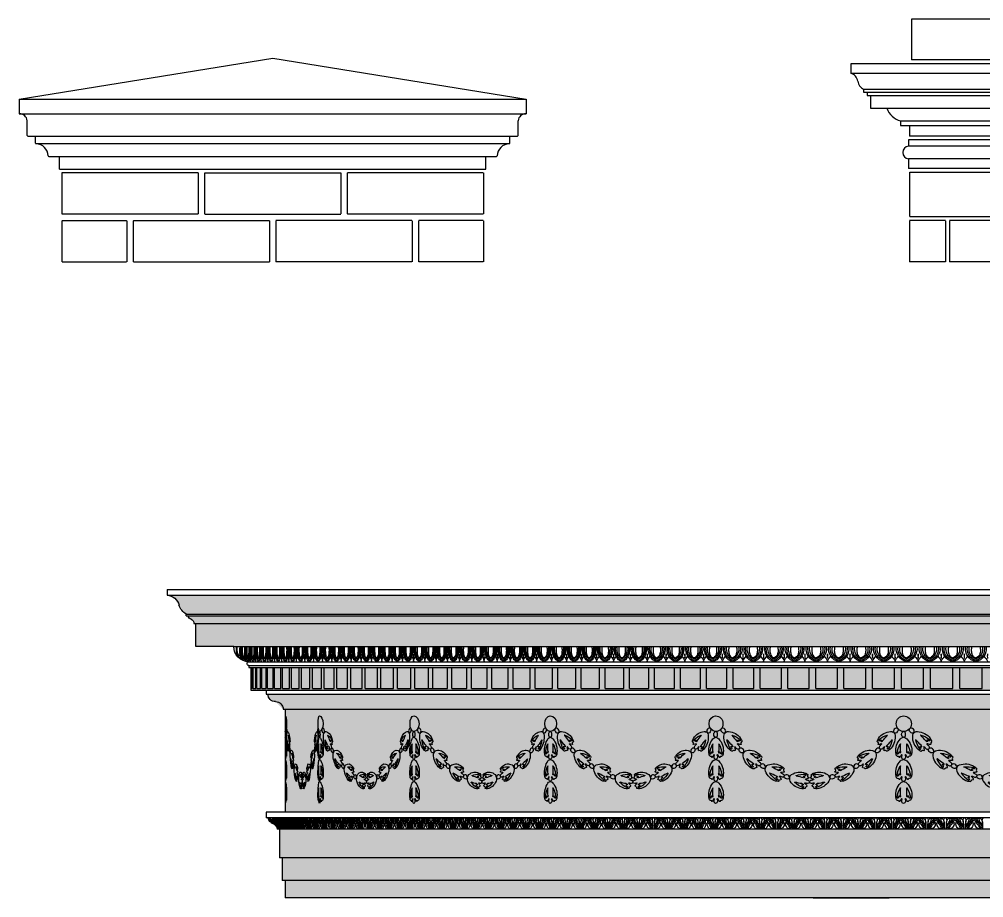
# Model space of a CAD drawing. Extents: x -9127 to 548, y 11049 to 16542.
# Drawn here: x -6962 to -5441, y 15157 to 16542 of the extents above; entities that cross this region are included whole.
import ezdxf

# ---------------------------------------------------------------- set-up
doc = ezdxf.new("R2010")
doc.units = 0
doc.header["$MEASUREMENT"] = 0
doc.linetypes.add('HIDDEN', pattern=[0.375, 0.25, -0.125])
doc.layers.get('0').update_dxf_attribs({"linetype": 'CONTINUOUS'})
for name, color, linetype in [('2', 5, 'HIDDEN'), ('detail', 7, 'CONTINUOUS'), ('hatch', 133, 'CONTINUOUS')]:
    doc.layers.add(name, color=color, linetype=linetype)

# ---------------------------------------------------------------- blocks, each defined once
blk = doc.blocks.new('9')
at = {"layer": '2'}
for p, q in [((-2387.6, 11391), (-2387.6, 11326)), ((-2172.6, 11391), (-2387.6, 11391)), ((-2172.6, 11391), (-2172.6, 11326)), ((-2162.6, 11391), (-1947.6, 11391)), ((-2162.6, 11391), (-2162.6, 11326)), ((-1947.6, 11391), (-1947.6, 11326)), ((-1937.6, 11391), (-1937.6, 11326)), ((-1722.6, 11391), (-1937.6, 11391)), ((-1722.6, 11391), (-1722.6, 11326)), ((-2172.6, 11326), (-2387.6, 11326)), ((-2387.6, 11316), (-2285.1, 11316)), ((-2387.6, 11316), (-2387.6, 11251)), ((-2285.1, 11316), (-2285.1, 11251)), ((-2275.1, 11316), (-2275.1, 11251)), ((-2275.1, 11316), (-2060.1, 11316)), ((-2162.6, 11326), (-1947.6, 11326)), ((-2060.1, 11316), (-2060.1, 11251)), ((-1835.1, 11316), (-2050.1, 11316)), ((-2050.1, 11316), (-2050.1, 11251)), ((-1722.6, 11326), (-1937.6, 11326)), ((-1835.1, 11316), (-1835.1, 11251)), ((-1722.6, 11316), (-1825.1, 11316)), ((-1825.1, 11316), (-1825.1, 11251)), ((-1722.6, 11316), (-1722.6, 11251)), ((-2387.6, 11251), (-2285.1, 11251)), ((-2275.1, 11251), (-2060.1, 11251)), ((-1835.1, 11251), (-2050.1, 11251)), ((-1722.6, 11251), (-1825.1, 11251))]:
    blk.add_line(p, q, dxfattribs=at)
at = {"layer": 'detail'}
for p, q in [((-2454.6, 11507), (-2055.1, 11572)), ((-2055.1, 11572), (-1655.6, 11507)), ((-2454.6, 11507), (-2454.6, 11484)), ((-2454.6, 11507), (-1655.6, 11507)), ((-1655.6, 11507), (-1655.6, 11484)), ((-2454.6, 11484), (-1655.6, 11484)), ((-2442.1, 11450), (-2442.1, 11473)), ((-1668.1, 11450), (-1668.1, 11473)), ((-2441.1, 11449), (-1669.1, 11449)), ((-2429.1, 11438), (-2429.1, 11449)), ((-2428.2, 11437), (-1682.1, 11437)), ((-1681.1, 11438), (-1681.1, 11449)), ((-2408.2, 11417), (-1702.1, 11417)), ((-2391.1, 11397), (-2391.1, 11417)), ((-1719.1, 11397), (-1719.1, 11417)), ((-2391.1, 11397), (-1719.1, 11397))]:
    blk.add_line(p, q, dxfattribs=at)
for centre, radius, start, end in [((-2453.9, 11472.2), 11.8, 3.9619, 93.3425), ((-1656.3, 11472.2), 11.8, 86.6575, 176.0381), ((-2441.1, 11450), 1, 180, 270), ((-2428.1, 11438), 1, 180, 267.2706), ((-2429.1, 11417), 20, 2.7294, 87.2706), ((-1681.1, 11417), 20, 92.7294, 177.2706), ((-1682.1, 11438), 1, 272.7294, 0), ((-1669.1, 11450), 1, 270, 0), ((-2408.2, 11418), 1, 182.7294, 270), ((-1702.1, 11418), 1, 270, 357.2706)]:
    blk.add_arc(centre, radius, start, end, dxfattribs=at)
blk = doc.blocks.new('10')
at = {"layer": '2'}
for p, q in [((-1306.1, 11392), (-1306.1, 11322)), ((-1306.1, 11392), (-1141.1, 11392)), ((-1141.1, 11392), (-1141.1, 11322)), ((-1135.1, 11392), (-925.1, 11392)), ((-1135.1, 11392), (-1135.1, 11322)), ((-925.1, 11392), (-925.1, 11322)), ((-919.1, 11392), (-919.1, 11322)), ((-919.1, 11392), (-752.6, 11392)), ((-752.6, 11392), (-752.6, 11322)), ((-1306.1, 11322), (-1141.1, 11322)), ((-1306.1, 11316), (-1306.1, 11251)), ((-1249.1, 11316), (-1306.1, 11316)), ((-1249.1, 11316), (-1249.1, 11251)), ((-1243.1, 11316), (-1243.1, 11251)), ((-1033.1, 11316), (-1243.1, 11316)), ((-1135.1, 11322), (-925.1, 11322)), ((-1033.1, 11316), (-1033.1, 11251)), ((-1027.1, 11316), (-1027.1, 11251)), ((-919.1, 11316), (-1027.1, 11316)), ((-919.1, 11322), (-752.6, 11322)), ((-919.1, 11316), (-817.1, 11316)), ((-817.1, 11316), (-817.1, 11251)), ((-811.1, 11316), (-811.1, 11251)), ((-811.1, 11316), (-752.6, 11316)), ((-752.6, 11316), (-752.6, 11251)), ((-1249.1, 11251), (-1306.1, 11251)), ((-1033.1, 11251), (-1243.1, 11251)), ((-919.1, 11251), (-1027.1, 11251)), ((-919.1, 11251), (-817.1, 11251)), ((-811.1, 11251), (-752.6, 11251))]:
    blk.add_line(p, q, dxfattribs=at)
at = {"layer": 'detail'}
for p, q in [((-1303.1, 11633), (-1303.1, 11569)), ((-1030.1, 11633), (-1303.1, 11633)), ((-1030.1, 11633), (-757.1, 11633)), ((-757.1, 11633), (-757.1, 11569)), ((-1398.6, 11563), (-1398.6, 11548)), ((-1030.1, 11563), (-1398.6, 11563)), ((-1030.1, 11569), (-1303.1, 11569)), ((-1030.1, 11569), (-757.1, 11569)), ((-1030.1, 11563), (-661.6, 11563)), ((-661.6, 11563), (-661.6, 11548)), ((-1398.6, 11548), (-1030.1, 11548)), ((-661.6, 11548), (-1030.1, 11548)), ((-1378.4, 11523), (-1378.4, 11518)), ((-1378.4, 11523), (-1030.1, 11523)), ((-1378.4, 11518), (-1030.1, 11518)), ((-1373, 11518), (-1373, 11513)), ((-1373, 11513), (-1030.1, 11513)), ((-1367.6, 11513), (-1367.6, 11493)), ((-681.8, 11523), (-1030.1, 11523)), ((-681.8, 11518), (-1030.1, 11518)), ((-687.1, 11513), (-1030.1, 11513)), ((-692.6, 11513), (-692.6, 11493)), ((-687.1, 11518), (-687.1, 11513)), ((-681.8, 11523), (-681.8, 11518)), ((-1367.6, 11493), (-1030.1, 11493)), ((-692.6, 11493), (-1030.1, 11493)), ((-1320.1, 11473), (-1320.1, 11465.5)), ((-1320.1, 11473), (-1030.1, 11473)), ((-740.1, 11473), (-1030.1, 11473)), ((-740.1, 11473), (-740.1, 11465.5)), ((-1320.1, 11465.5), (-1030.1, 11465.5)), ((-1306.1, 11465.5), (-1306.1, 11449)), ((-740.1, 11465.5), (-1030.1, 11465.5)), ((-754.1, 11465.5), (-754.1, 11449)), ((-1307.6, 11443), (-1307.6, 11433)), ((-1030.1, 11443), (-1307.6, 11443)), ((-1030.1, 11449), (-1306.1, 11449)), ((-1030.1, 11449), (-754.1, 11449)), ((-1030.1, 11443), (-752.6, 11443)), ((-752.6, 11443), (-752.6, 11433)), ((-1030.1, 11433), (-1307.6, 11433)), ((-1030.1, 11433), (-752.6, 11433)), ((-1307.6, 11413), (-1307.6, 11398)), ((-1030.1, 11413), (-1307.6, 11413)), ((-1030.1, 11413), (-752.6, 11413)), ((-752.6, 11413), (-752.6, 11398)), ((-1030.1, 11398), (-1307.6, 11398)), ((-1030.1, 11398), (-752.6, 11398))]:
    blk.add_line(p, q, dxfattribs=at)
for centre, radius, start, end in [((-1403.5, 11532.6), 16.2, 9.9752, 72.4013), ((-656.7, 11532.6), 16.2, 107.5987, 170.0248), ((-1373.3, 11536.4), 14.3, 183.8578, 249.0051), ((-686.9, 11536.4), 14.3, 290.9949, 356.1422), ((-1311.8, 11504.2), 32.3, 200.5378, 255.061), ((-748.4, 11504.2), 32.3, 284.939, 339.4622), ((-1306.5, 11423), 10.1, 96.0925, 263.9075), ((-753.6, 11423), 10.1, 276.0925, 83.9075)]:
    blk.add_arc(centre, radius, start, end, dxfattribs=at)
blk = doc.blocks.new('gren')
at = {"color": 0}
for points in [[(0, 6.6, -0.053063), (0.5, 12.7, -0.048301), (0, 18.5, -0.34482)], [(59.2, 6.6, 0.053063), (58.6, 12.7, 0.048301), (59.2, 18.5, 0.34482)]]:
    blk.add_lwpolyline(points, format="xyb", dxfattribs=at)
for centre, radius, start, end in [((36.3, 31.8), 33.5, 172.0979, 258.3608), ((37.8, 31.1), 30.5, 170.1016, 254.2834), ((38.8, 30.6), 26.7, 167.5641, 249.766), ((21.3, 31.1), 30.5, 285.7166, 9.8984), ((20.3, 30.6), 26.7, 290.234, 12.4359), ((22.8, 31.8), 33.5, 281.6392, 7.9021), ((37.1, -17.3), 41, 133.3659, 154.9901), ((22, -17.3), 41, 25.0099, 46.6341)]:
    blk.add_arc(centre, radius, start, end, dxfattribs=at)
for points in [[(18.7, 37.1), (17.9, 26.6), (20.3, 15.7), (24.5, 10.7), (29.6, 8.5)], [(40.5, 37.1), (41.2, 26.6), (38.9, 15.7), (34.7, 10.7), (29.6, 8.5)]]:
    blk.add_spline(points, degree=3, dxfattribs=at)
blk = doc.blocks.new('decor1')
at = {"color": 0}
for points in [[(4.6, -47.4), (4.7, -31.8, -0.034677), (6.2, -13.5, 0.226548), (3.3, -2, 0.110822), (0, 0, 1.23565)], [(25.6, -1.5, 0.099028), (14.7, -3.2, 0.106456), (11.3, -5.3, 0.1731), (7, -14, 0.021552), (4.6, -47.4, -0.656139)], [(7.2, -47.4, -0.16061), (13.2, -20.6, 0.005133), (19.8, -12.6, -0.264664), (25.6, -1.5, 0.739067)], [(7.2, -47.4, -0.234232), (19.9, -20.6, 0.12011), (26.6, -12.6, -0.356485), (42.6, -0.3, 0.739067)], [(13.8, -47.6, -0.245305), (25.2, -23, 0.179896), (32.4, -12.7, -0.341803), (42.6, -3.2, 0.739067)], [(20.2, -47.1, -0.237811), (27.1, -28.3, 0.185037), (35.9, -15.4, -0.334914), (42.6, -8.6, 0.739067)], [(20.2, -47.1, 0.199524), (29.2, -43.6, 0.047563), (35, -37.2, 0.146736), (38.9, -27.3, -0.153275), (42.6, -19.5, -0.673072)], [(78.1, -47.4, 0.234232), (65.3, -20.6, -0.12011), (58.7, -12.6, 0.356485), (42.6, -0.3, -0.739067)], [(71.4, -47.6, 0.245305), (60, -23, -0.179896), (52.9, -12.7, 0.341803), (42.6, -3.2, -0.739067)], [(65.1, -47.1, 0.237811), (58.2, -28.3, -0.185037), (49.4, -15.4, 0.334914), (42.6, -8.6, -0.739067)], [(65.1, -47.1, -0.199524), (56, -43.6, -0.047563), (50.2, -37.2, -0.146736), (46.4, -27.3, 0.153275), (42.6, -19.5, 0.673072)], [(78.1, -47.4, 0.16061), (72.1, -20.6, -0.005133), (65.5, -12.6, 0.264664), (59.7, -1.5, -0.739067)], [(59.7, -1.5, -0.099028), (70.6, -3.2, -0.106456), (74, -5.3, -0.1731), (78.3, -14, -0.021552), (80.7, -47.4, 0.656139)], [(80.7, -47.4), (80.5, -31.8, 0.034677), (79, -13.5, -0.226548), (81.9, -2, -0.110822), (85.3, 0, -1.23565)]]:
    blk.add_lwpolyline(points, format="xyb", dxfattribs=at)
blk = doc.blocks.new('decor3')
at = {"color": 0}
for points in [[(64.6, 446.7), (60.7, 440.5, 0.131652), (55.8, 424.8, 0.230639), (93.1, 340.2, 0.070365), (109.2, 330.1, 0.334111), (113.9, 331.2, -0.334111), (128.2, 334.4, 0.661259), (131.9, 337.8, 0.028678), (128.1, 358.4, -0.299442), (133.6, 355.7, 0.047568), (136.2, 351.6, 0.0135), (142.6, 345.5, 0.390478), (159.1, 344.7, 2.364346)], [(64.6, 446.7), (71.2, 450.2, -0.131652), (87.2, 453.8, -0.230639), (168.7, 410.2, -0.070365), (177.5, 393.4, -0.334111), (176.1, 388.7, 0.334111), (171.7, 374.7, -0.661259), (168, 371.3, -0.028678), (147.8, 376.7, 0.299442), (150.1, 370.9, -0.047568), (154, 368.1, -0.0135), (159.6, 361.2, -0.390478), (159.1, 344.7, -2.364346)], [(108.9, 429.8, -1.063726), (109.3, 431.6, -0.094066), (164.8, 403.2, -0.357627), (166.2, 397.4, -0.473159), (159.7, 395.9, 0.18212), (148, 399.5, 0.691876), (147.3, 397.2, -0.215814), (150.5, 391.2, -0.473159), (148.5, 389.4, -0.215814), (140.8, 394.2, 0.023076), (108.9, 429.8, -60.657064)], [(1201.5, 446.7), (1194.9, 450.2, 0.131652), (1178.9, 453.8, 0.230639), (1097.5, 410.2, 0.070365), (1088.6, 393.4, 0.334111), (1090, 388.7, -0.334111), (1094.4, 374.7, 0.661259), (1098.1, 371.3, 0.028678), (1118.3, 376.7, -0.299442), (1116, 370.9, 0.047568), (1112.1, 368.1, 0.0135), (1106.5, 361.2, 0.390478), (1107, 344.7, 2.364346)], [(1157.2, 429.8, 1.063726), (1156.8, 431.6, 0.094066), (1101.3, 403.2, 0.357627), (1100, 397.4, 0.473159), (1106.4, 395.9, -0.18212), (1118.1, 399.5, -0.691876), (1118.8, 397.2, 0.215814), (1115.7, 391.2, 0.473159), (1117.6, 389.4, 0.215814), (1125.3, 394.2, -0.023076), (1157.2, 429.8, 60.657064)], [(1201.5, 446.7), (1205.4, 440.5, -0.131652), (1210.3, 424.8, -0.230639), (1173, 340.2, -0.070365), (1156.9, 330.1, -0.334111), (1152.2, 331.2, 0.334111), (1137.9, 334.4, -0.661259), (1134.2, 337.8, -0.028678), (1138, 358.4, 0.299442), (1132.5, 355.7, -0.047568), (1129.9, 351.6, -0.0135), (1123.6, 345.5, -0.390478), (1107, 344.7, -2.364346)], [(0, 417.2), (7.2, 415.3, -0.131652), (21.4, 407.1, -0.230639), (51.5, 319.7, -0.070365), (46.6, 301.4, -0.334111), (42.3, 298.9, 0.334111), (29.7, 291.6, -0.661259), (24.6, 291.6, -0.028678), (13.4, 309.3, 0.299442), (11.3, 303.5, -0.047568), (12.1, 298.8, -0.0135), (11.6, 290, -0.390478), (0, 278.1, -2.364346)], [(21, 374.7, -1.063726), (22.5, 375.7, -0.094066), (43.9, 317.2, -0.357627), (41, 312, -0.473159), (35.3, 315.3, 0.18212), (29.1, 326, 0.691876), (27, 324.8, -0.215814), (25.2, 318.2, -0.473159), (22.6, 318.2, -0.215814), (20.3, 326.9, 0.023076), (21, 374.7, -60.657064)], [(78.1, 401.3, 1.063726), (76.3, 401, 0.094066), (100.4, 343.5, 0.357627), (106, 341.7, 0.473159), (108, 348, -0.18212), (105.3, 360, -0.691876), (107.6, 360.5, 0.215814), (113.4, 356.9, 0.473159), (115.3, 358.7, 0.215814), (111.1, 366.7, -0.023076), (78.1, 401.3, 60.657064)], [(1188, 401.3, -1.063726), (1189.8, 401, -0.094066), (1165.8, 343.5, -0.357627), (1160.1, 341.7, -0.473159), (1158.1, 348, 0.18212), (1160.8, 360, 0.691876), (1158.5, 360.5, -0.215814), (1152.7, 356.9, -0.473159), (1150.8, 358.7, -0.215814), (1155, 366.7, 0.023076), (1188, 401.3, -60.657064)], [(1266.1, 417.2), (1259, 415.3, 0.131652), (1244.8, 407.1, 0.230639), (1214.6, 319.7, 0.070365), (1219.5, 301.4, 0.334111), (1223.8, 298.9, -0.334111), (1236.4, 291.6, 0.661259), (1241.5, 291.6, 0.028678), (1252.7, 309.3, -0.299442), (1254.9, 303.5, 0.047568), (1254, 298.8, 0.0135), (1254.5, 290, 0.390478), (1266.1, 278.1, 2.364346)], [(1245.1, 374.7, 1.063726), (1243.6, 375.7, 0.094066), (1222.2, 317.2, 0.357627), (1225.2, 312, 0.473159), (1230.9, 315.3, -0.18212), (1237, 326, -0.691876), (1239.1, 324.8, 0.215814), (1240.9, 318.2, 0.473159), (1243.5, 318.2, 0.215814), (1245.9, 326.9, -0.023076), (1245.1, 374.7, 60.657064)], [(188.9, 323.4), (186.3, 316.4, 0.131652), (184.7, 300.1, 0.230639), (238.2, 224.7, 0.070365), (255.9, 218, 0.334111), (260.4, 220.1, -0.334111), (273.7, 226.1, 0.661259), (276.6, 230.2, 0.028678), (268.8, 249.6, -0.299442), (274.8, 248, 0.047568), (278.1, 244.5, 0.0135), (285.6, 239.8, 0.390478), (301.9, 242.4, 2.364346)], [(188.9, 323.4), (194.6, 328.1, -0.131652), (209.6, 334.8, -0.230639), (298.1, 308.4, -0.070365), (310.2, 293.7, -0.334111), (309.7, 288.9, 0.334111), (308.3, 274.4, -0.661259), (305.3, 270.2, -0.028678), (284.4, 271.4, 0.299442), (287.9, 266.3, -0.047568), (292.2, 264.2, -0.0135), (299.1, 258.7, -0.390478), (301.9, 242.4, -2.364346)], [(235.7, 315.7, -1.063726), (235.7, 317.5, -0.094066), (295.8, 300.8, -0.357627), (298.3, 295.4, -0.473159), (292.3, 292.7, 0.18212), (280, 293.9, 0.691876), (279.8, 291.5, -0.215814), (284.1, 286.2, -0.473159), (282.6, 284, -0.215814), (274.1, 287.3, 0.023076), (235.7, 315.7, -60.657064)], [(1077.2, 323.4), (1071.5, 328.1, 0.131652), (1056.5, 334.8, 0.230639), (968, 308.4, 0.070365), (955.9, 293.7, 0.334111), (956.4, 288.9, -0.334111), (957.8, 274.4, 0.661259), (960.8, 270.2, 0.028678), (981.7, 271.4, -0.299442), (978.2, 266.3, 0.047568), (973.9, 264.2, 0.0135), (967, 258.7, 0.390478), (964.2, 242.4, 2.364346)], [(1077.2, 323.4), (1079.8, 316.4, -0.131652), (1081.4, 300.1, -0.230639), (1028, 224.7, -0.070365), (1010.2, 218, -0.334111), (1005.7, 220.1, 0.334111), (992.4, 226.1, -0.661259), (989.5, 230.2, -0.028678), (997.3, 249.6, 0.299442), (991.4, 248, -0.047568), (988, 244.5, -0.0135), (980.6, 239.8, -0.390478), (964.2, 242.4, -2.364346)], [(1030.4, 315.7, 1.063726), (1030.4, 317.5, 0.094066), (970.3, 300.8, 0.357627), (967.9, 295.4, 0.473159), (973.8, 292.7, -0.18212), (986.1, 293.9, -0.691876), (986.3, 291.5, 0.215814), (982, 286.2, 0.473159), (983.5, 284, 0.215814), (992, 287.3, -0.023076), (1030.4, 315.7, 60.657064)], [(0, 278.1), (7.2, 276.2, -0.131652), (21.4, 268, -0.230639), (51.5, 180.6, -0.070365), (46.6, 162.3, -0.334111), (42.3, 159.9, 0.334111), (29.7, 152.6, -0.661259), (24.6, 152.6, -0.028678), (13.4, 170.3, 0.299442), (11.3, 164.4, -0.047568), (12.1, 159.7, -0.0135), (11.6, 150.9, -0.390478), (0, 139.1, -2.364346)], [(211.2, 281.5, 1.063726), (209.5, 280.9, 0.094066), (244.6, 229.4, 0.357627), (250.5, 228.8, 0.473159), (251.2, 235.4, -0.18212), (246.1, 246.6, -0.691876), (248.3, 247.6, 0.215814), (254.7, 245.2, 0.473159), (256.2, 247.3, 0.215814), (250.5, 254.3, -0.023076), (211.2, 281.5, 60.657064)], [(335, 227.4), (339.6, 233.2, -0.131652), (353, 242.7, -0.230639), (445, 234.2, -0.070365), (459.7, 222.1, -0.334111), (460.2, 217.3, 0.334111), (461.6, 202.7, -0.661259), (459.5, 198.1, -0.028678), (438.8, 195.2, 0.299442), (443.2, 190.8, -0.047568), (447.8, 189.7, -0.0135), (455.7, 185.6, -0.378252), (461.8, 171.5, -2.364346)], [(931.2, 227.4), (926.5, 233.2, 0.131652), (913.1, 242.7, 0.230639), (821.1, 234.2, 0.070365), (806.4, 222.1, 0.334111), (805.9, 217.3, -0.334111), (804.5, 202.7, 0.661259), (806.6, 198.1, 0.028678), (827.3, 195.2, -0.299442), (822.9, 190.8, 0.047568), (818.3, 189.7, 0.0135), (810.4, 185.6, 0.378252), (804.3, 171.5, 2.364346)], [(1054.9, 281.5, -1.063726), (1056.6, 280.9, -0.094066), (1021.5, 229.4, -0.357627), (1015.6, 228.8, -0.473159), (1014.9, 235.4, 0.18212), (1020, 246.6, 0.691876), (1017.8, 247.6, -0.215814), (1011.4, 245.2, -0.473159), (1009.9, 247.3, -0.215814), (1015.6, 254.3, 0.023076), (1054.9, 281.5, -60.657064)], [(1266.1, 278.1), (1259, 276.2, 0.131652), (1244.8, 268, 0.230639), (1214.6, 180.6, 0.070365), (1219.5, 162.3, 0.334111), (1223.8, 159.9, -0.334111), (1236.4, 152.6, 0.661259), (1241.5, 152.6, 0.028678), (1252.7, 170.3, -0.299442), (1254.9, 164.4, 0.047568), (1254, 159.7, 0.0135), (1254.5, 150.9, 0.390478), (1266.1, 139.1, 2.364346)], [(21, 235.6, -1.063726), (22.5, 236.6, -0.094066), (43.9, 178.1, -0.357627), (41, 172.9, -0.473159), (35.3, 176.2, 0.18212), (29.1, 186.9, 0.691876), (27, 185.7, -0.215814), (25.2, 179.1, -0.473159), (22.6, 179.1, -0.215814), (20.3, 187.9, 0.023076), (21, 235.6, -60.657064)], [(335.2, 227.9), (334.1, 220.6, 0.131652), (335.9, 204.3, 0.230639), (404, 141.8, 0.070365), (422.8, 139, 0.334111), (426.7, 141.9, -0.334111), (438.5, 150.6, 0.661259), (440.5, 155.2, 0.028678), (428.7, 172.6, -0.299442), (434.9, 172.2, 0.047568), (438.9, 169.6, 0.0135), (447.2, 166.5, 0.378252), (461.8, 171.4, 2.364346)], [(365.8, 191.7, 1.063726), (364.2, 190.7, 0.094066), (409.4, 147.7, 0.357627), (415.3, 148.4, 0.473159), (414.5, 154.9, -0.18212), (407.2, 164.8, -0.691876), (409.2, 166.3, 0.215814), (415.9, 165.3, 0.473159), (417, 167.7, 0.215814), (409.9, 173.3, -0.023076), (365.8, 191.7, 60.657064)], [(382.3, 229, -1.063726), (382, 230.8, -0.094066), (444.2, 226.2, -0.357627), (447.7, 221.4, -0.473159), (442.3, 217.6, 0.18212), (430.1, 216.3, 0.691876), (430.3, 213.9, -0.215814), (435.6, 209.6, -0.473159), (434.5, 207.2, -0.215814), (425.5, 208.7, 0.023076), (382.3, 229, -60.657064)], [(497.2, 163.4), (500.6, 170, -0.131652), (511.7, 182, -0.230639), (603.6, 192, -0.070365), (620.4, 183.2, -0.334111), (621.9, 178.5, 0.334111), (626.2, 164.5, -0.661259), (625.1, 159.6, -0.028678), (605.3, 152.6, 0.299442), (610.5, 149.2, -0.047568), (615.3, 149, -0.0135), (623.8, 146.6, -0.355328), (633.1, 133.6, -2.364346)], [(543.3, 174.5, -1.063726), (542.6, 176.2, -0.094066), (604.4, 184.1, -0.357627), (608.8, 180, -0.473159), (604.3, 175.2, 0.18212), (592.6, 171.6, 0.691876), (593.3, 169.3, -0.215814), (599.3, 166.1, -0.473159), (598.7, 163.5, -0.215814), (589.7, 163.2, 0.023076), (543.3, 174.5, -60.657064)], [(769, 163.4), (765.5, 170, 0.131652), (754.4, 182, 0.230639), (662.5, 192, 0.070365), (645.7, 183.2, 0.334111), (644.2, 178.5, -0.334111), (639.9, 164.5, 0.661259), (641, 159.6, 0.028678), (660.8, 152.6, -0.299442), (655.6, 149.2, 0.047568), (650.8, 149, 0.0135), (642.3, 146.6, 0.355328), (633.1, 133.6, 2.364346)], [(722.9, 174.5, 1.063726), (723.5, 176.2, 0.094066), (661.7, 184.1, 0.357627), (657.3, 180, 0.473159), (661.8, 175.2, -0.18212), (673.5, 171.6, -0.691876), (672.8, 169.3, 0.215814), (666.8, 166.1, 0.473159), (667.4, 163.5, 0.215814), (676.4, 163.2, -0.023076), (722.9, 174.5, 60.657064)], [(930.9, 227.9), (932, 220.6, -0.131652), (930.2, 204.3, -0.230639), (862.1, 141.8, -0.070365), (843.3, 139, -0.334111), (839.4, 141.9, 0.334111), (827.6, 150.6, -0.661259), (825.6, 155.2, -0.028678), (837.4, 172.6, 0.299442), (831.2, 172.2, -0.047568), (827.2, 169.6, -0.0135), (818.9, 166.5, -0.378252), (804.3, 171.4, -2.364346)], [(883.8, 229, 1.063726), (884.1, 230.8, 0.094066), (821.9, 226.2, 0.357627), (818.4, 221.4, 0.473159), (823.8, 217.6, -0.18212), (836, 216.3, -0.691876), (835.8, 213.9, 0.215814), (830.5, 209.6, 0.473159), (831.6, 207.2, 0.215814), (840.6, 208.7, -0.023076), (883.8, 229, 60.657064)], [(900.3, 191.7, -1.063726), (901.9, 190.7, -0.094066), (856.7, 147.7, -0.357627), (850.8, 148.4, -0.473159), (851.6, 154.9, 0.18212), (858.9, 164.8, 0.691876), (857, 166.3, -0.215814), (850.2, 165.3, -0.473159), (849.1, 167.7, -0.215814), (856.2, 173.3, 0.023076), (900.3, 191.7, -60.657064)], [(1245.1, 235.6, 1.063726), (1243.6, 236.6, 0.094066), (1222.2, 178.1, 0.357627), (1225.2, 172.9, 0.473159), (1230.9, 176.2, -0.18212), (1237, 186.9, -0.691876), (1239.1, 185.7, 0.215814), (1240.9, 179.1, 0.473159), (1243.5, 179.1, 0.215814), (1245.9, 187.9, -0.023076), (1245.1, 235.6, 60.657064)], [(0, 139.1), (7.2, 137.1, -0.131652), (21.4, 129, -0.230639), (51.5, 41.6, -0.070365), (46.6, 23.2, -0.334111), (42.3, 20.8, 0.334111), (29.7, 13.5, -0.661259), (24.6, 13.5, -0.028678), (13.4, 31.2, 0.299442), (11.3, 25.4, -0.047568), (12.1, 20.6, -0.0135), (11.6, 11.8, -0.390478), (0, 0, -2.364346)], [(497.2, 163.8), (497.6, 156.4, 0.131652), (502.7, 140.8, 0.230639), (581.8, 93.1, 0.070365), (600.8, 94, 0.334111), (604, 97.6, -0.334111), (613.8, 108.5, 0.661259), (614.9, 113.4, 0.028678), (599.9, 128.1, -0.299442), (606.1, 129, 0.047568), (610.5, 127.2, 0.0135), (619.2, 125.8, 0.355328), (633.1, 133.6, 2.364346)], [(534.4, 134.4, 1.063726), (533.1, 133.1, 0.094066), (585.8, 99.9, 0.357627), (591.5, 101.7, 0.473159), (589.5, 108, -0.18212), (580.4, 116.3, -0.691876), (582, 118, 0.215814), (588.8, 118.4, 0.473159), (589.4, 121, 0.215814), (581.3, 125.1, -0.023076), (534.4, 134.4, 60.657064)], [(768.9, 163.8), (768.5, 156.4, -0.131652), (763.5, 140.8, -0.230639), (684.3, 93.1, -0.070365), (665.3, 94, -0.334111), (662.1, 97.6, 0.334111), (652.3, 108.5, -0.661259), (651.2, 113.4, -0.028678), (666.2, 128.1, 0.299442), (660.1, 129, -0.047568), (655.6, 127.2, -0.0135), (646.9, 125.8, -0.355328), (633.1, 133.6, -2.364346)], [(731.7, 134.4, -1.063726), (733, 133.1, -0.094066), (680.3, 99.9, -0.357627), (674.6, 101.7, -0.473159), (676.6, 108, 0.18212), (685.8, 116.3, 0.691876), (684.1, 118, -0.215814), (677.3, 118.4, -0.473159), (676.8, 121, -0.215814), (684.8, 125.1, 0.023076), (731.7, 134.4, -60.657064)], [(1266.1, 139.1), (1259, 137.1, 0.131652), (1244.8, 129, 0.230639), (1214.6, 41.6, 0.070365), (1219.5, 23.2, 0.334111), (1223.8, 20.8, -0.334111), (1236.4, 13.5, 0.661259), (1241.5, 13.5, 0.028678), (1252.7, 31.2, -0.299442), (1254.9, 25.4, 0.047568), (1254, 20.6, 0.0135), (1254.5, 11.8, 0.390478), (1266.1, 0, 2.364346)], [(21, 96.6, -1.063726), (22.5, 97.6, -0.094066), (43.9, 39, -0.357627), (41, 33.9, -0.473159), (35.3, 37.2, 0.18212), (29.1, 47.8, 0.691876), (27, 46.6, -0.215814), (25.2, 40, -0.473159), (22.6, 40, -0.215814), (20.3, 48.8, 0.023076), (21, 96.6, -60.657064)], [(1245.1, 96.6, 1.063726), (1243.6, 97.6, 0.094066), (1222.2, 39, 0.357627), (1225.2, 33.9, 0.473159), (1230.9, 37.2, -0.18212), (1237, 47.8, -0.691876), (1239.1, 46.6, 0.215814), (1240.9, 40, 0.473159), (1243.5, 40, 0.215814), (1245.9, 48.8, -0.023076), (1245.1, 96.6, 60.657064)]]:
    blk.add_lwpolyline(points, format="xyb", dxfattribs=at)
for centre, start, end in [((0, 502.9), 270, 90), ((1266.1, 502.9), 90, 270)]:
    blk.add_arc(centre, 49.5, start, end, dxfattribs=at)
for centre, major_axis in [((0, 435.3), (0, 18.1)), ((52.3, 460), (-12.3, 13.3)), ((1213.8, 460), (12.3, 13.3)), ((174.2, 333.9), (-14.7, 10.6)), ((1091.9, 333.9), (14.7, 10.6)), ((318.4, 234.9), (-16.5, 7.5)), ((479.5, 167.4), (-17.7, 4)), ((947.6, 235.1), (16.6, 7.2)), ((786.6, 167.6), (17.7, 3.8))]:
    blk.add_ellipse(centre, major_axis=major_axis, ratio=0.743609, start_param=3.141593, end_param=6.283185, dxfattribs=at)
at = {"color": 0, "extrusion": (0, 0, -1)}
for centre, major_axis in [((52.3, 460), (-12.3, 13.3)), ((1213.8, 460), (12.3, 13.3)), ((1266.1, 435.3), (0, 18.1)), ((174.2, 333.9), (-14.7, 10.6)), ((1091.9, 333.9), (14.7, 10.6)), ((947.7, 234.9), (16.5, 7.5)), ((318.6, 235.1), (-16.6, 7.2)), ((786.6, 167.4), (17.7, 4)), ((479.5, 167.6), (-17.7, 3.8))]:
    blk.add_ellipse(centre, major_axis=major_axis, ratio=0.743609, start_param=3.141593, end_param=6.283185, dxfattribs=at)
blk = doc.blocks.new('30')
at = {"layer": 'hatch'}
h = blk.add_hatch(color=256, dxfattribs=at)
h.set_gradient(color1=(250, 250, 250), color2=(128, 128, 128), one_color=1, tint=0.5, name='INVCYLINDER')
edge = h.paths.add_edge_path()
edge.add_ellipse((-6561.1, 10651.5), major_axis=(-4.84, 4.84), ratio=1, start_angle=56.5228, end_angle=119.3848)
edge.add_ellipse((-6565.4, 10638.8), major_axis=(-4.68, 4.68), ratio=1, start_angle=219.6112, end_angle=293.1759, ccw=False)
edge.add_line((-6558.8, 10638.1), (-5123.2, 10638.1))
edge.add_line((-5123.2, 10638.1), (-3687.6, 10638.1))
edge.add_ellipse((-3681, 10638.8), major_axis=(4.68, 4.68), ratio=1, start_angle=66.8241, end_angle=140.3888, ccw=False)
edge.add_ellipse((-3685.3, 10651.5), major_axis=(4.84, 4.84), ratio=1, start_angle=240.6152, end_angle=303.4772)
edge.add_line((-3678.6, 10650.1), (-5123.2, 10650.1))
edge.add_line((-5123.2, 10650.1), (-6567.8, 10650.1))
edge = h.paths.add_edge_path()
edge.add_line((-5123.2, 10653.1), (-3675.6, 10653.1))
edge.add_ellipse((-3689.8, 10676.2), major_axis=(19.2, 19.2), ratio=1, start_angle=256.5687, end_angle=295.0569)
edge.add_ellipse((-3643.1, 10661.4), major_axis=(-15.5, 15.5), ratio=1, start_angle=-38.6448, end_angle=30.2524, ccw=False)
edge.add_line((-3645.6, 10683.1), (-5123.2, 10683.1))
edge.add_line((-5123.2, 10683.1), (-6600.8, 10683.1))
edge.add_ellipse((-6603.2, 10661.4), major_axis=(15.5, 15.5), ratio=1, start_angle=329.7476, end_angle=398.6448, ccw=False)
edge.add_ellipse((-6556.6, 10676.2), major_axis=(19.2, 19.2), ratio=1, start_angle=154.9431, end_angle=193.4313)
edge.add_line((-6570.8, 10653.1), (-5123.2, 10653.1))
h = blk.add_hatch(color=256, dxfattribs=at)
h.set_gradient(color1=(250, 250, 250), color2=(148, 148, 148), one_color=1, tint=0.58, name='INVCYLINDER')
h.paths.add_polyline_path([(-6419.3, 10233.1), (-5123.2, 10233.1), (-3827.1, 10233.1), (-3827.1, 10269.1), (-5123.2, 10269.1), (-6419.3, 10269.1)])
h.paths.add_polyline_path([(-6423.8, 10269.1), (-5123.2, 10269.1), (-3822.6, 10269.1), (-3822.6, 10314.1), (-5123.2, 10314.1), (-6423.8, 10314.1)])
h.paths.add_polyline_path([(-6414.8, 10206.1), (-4382.4, 10206.1), (-3831.6, 10206.1), (-3831.6, 10233.1), (-5123.2, 10233.1), (-6414.8, 10233.1)])
h.paths.add_polyline_path([(-6555.8, 10602.1), (-6495.8, 10602.1), (-5123.2, 10602.1), (-3750.6, 10602.1), (-3690.6, 10602.1), (-3690.6, 10638.1), (-5123.2, 10638.1), (-6555.8, 10638.1)])
h.paths.add_polyline_path([(-6468.8, 10533.1), (-5123.2, 10533.1), (-3777.6, 10533.1), (-3777.6, 10569.1), (-5123.2, 10569.1), (-6468.8, 10569.1)])
h = blk.add_hatch(color=256, dxfattribs=at)
h.set_gradient(color1=(250, 250, 250), color2=(128, 128, 128), one_color=1, tint=0.5, name='INVCYLINDER')
edge = h.paths.add_edge_path()
edge.add_ellipse((-6429.8, 10527.1), major_axis=(-8.49, 8.49), ratio=1, start_angle=45, end_angle=135)
edge.add_ellipse((-6429.8, 10503.1), major_axis=(8.49, 8.49), ratio=1, start_angle=315, end_angle=405, ccw=False)
edge.add_line((-6417.8, 10503.1), (-5123.2, 10503.1))
edge.add_line((-5123.2, 10503.1), (-3828.6, 10503.1))
edge.add_ellipse((-3816.6, 10503.1), major_axis=(-8.49, 8.49), ratio=1, start_angle=-45, end_angle=45, ccw=False)
edge.add_ellipse((-3816.6, 10527.1), major_axis=(-8.49, 8.49), ratio=1, start_angle=135, end_angle=225)
edge.add_line((-3804.6, 10527.1), (-5123.2, 10527.1))
edge.add_line((-5123.2, 10527.1), (-6441.8, 10527.1))
h = blk.add_hatch(color=256, dxfattribs=at)
h.set_gradient(color1=(250, 250, 250), color2=(148, 148, 148), one_color=1, tint=0.58, name='INVCYLINDER')
h.paths.add_polyline_path([(-5123.2, 10341.1), (-3831.6, 10341.1), (-3831.6, 10503.1), (-5123.2, 10503.1), (-6414.8, 10503.1), (-6414.8, 10341.1)])
at = {"layer": 'detail'}
for p, q in [((-6600.8, 10692.1), (-6600.8, 10683.1)), ((-6600.8, 10692.1), (-5123.2, 10692.1)), ((-6600.8, 10683.1), (-5123.2, 10683.1)), ((-6570.8, 10653.1), (-5123.2, 10653.1)), ((-6570.8, 10650.1), (-6570.8, 10653.1)), ((-6570.8, 10650.1), (-5123.2, 10650.1)), ((-6558.8, 10638.1), (-5123.2, 10638.1)), ((-6555.8, 10602.1), (-6555.8, 10638.1)), ((-6495.8, 10602.1), (-6555.8, 10602.1)), ((-6495.8, 10602.1), (-5123.2, 10602.1)), ((-6495.8, 10602.1), (-3750.6, 10602.1)), ((-6471.8, 10578.1), (-5123.2, 10578.1)), ((-6471.8, 10572.1), (-5123.2, 10572.1)), ((-6471.8, 10572.1), (-6471.8, 10569.1)), ((-6471.8, 10569.1), (-5123.2, 10569.1)), ((-6468.8, 10569.1), (-6468.8, 10533.1)), ((-6468.8, 10569.1), (-6468.8, 10533.1)), ((-6466.4, 10535.6), (-6466.4, 10569.1)), ((-6465.3, 10535.6), (-6465.3, 10569.1)), ((-6460.7, 10535.6), (-6460.7, 10569.1)), ((-6459.3, 10535.6), (-6459.3, 10569.1)), ((-6453.4, 10535.6), (-6453.4, 10569.1)), ((-6451.7, 10535.6), (-6451.7, 10569.1)), ((-6444.4, 10535.6), (-6444.4, 10569.1)), ((-6442.4, 10535.6), (-6442.4, 10569.1)), ((-6433.8, 10535.6), (-6433.8, 10569.1)), ((-6431.3, 10535.6), (-6431.3, 10569.1)), ((-6421.7, 10535.6), (-6421.7, 10569.1)), ((-6418.7, 10535.6), (-6418.7, 10569.1)), ((-6408, 10535.6), (-6408, 10569.1)), ((-6404.7, 10535.6), (-6404.7, 10569.1)), ((-6392.7, 10535.6), (-6392.7, 10569.1)), ((-6389.1, 10535.6), (-6389.1, 10569.1)), ((-6375.8, 10535.6), (-6375.8, 10569.1)), ((-6371.8, 10535.6), (-6371.8, 10569.1)), ((-6357.5, 10535.6), (-6357.5, 10569.1)), ((-6353, 10535.6), (-6353, 10569.1)), ((-6337.6, 10535.6), (-6337.6, 10569.1)), ((-6333, 10535.6), (-6333, 10569.1)), ((-6316.3, 10535.6), (-6316.3, 10569.1)), ((-6311.3, 10535.6), (-6311.3, 10569.1)), ((-6293.5, 10535.6), (-6293.5, 10569.1)), ((-6288.3, 10535.6), (-6288.3, 10569.1)), ((-6269.3, 10535.6), (-6269.3, 10569.1)), ((-6263.6, 10535.6), (-6263.6, 10569.1)), ((-6243.8, 10535.6), (-6243.8, 10569.1)), ((-6237.8, 10535.6), (-6237.8, 10569.1)), ((-6216.8, 10535.6), (-6216.8, 10569.1)), ((-6210.4, 10535.6), (-6210.4, 10569.1)), ((-6188.6, 10535.6), (-6188.6, 10569.1)), ((-6182, 10535.6), (-6182, 10569.1)), ((-6159, 10535.6), (-6159, 10569.1)), ((-6152, 10535.6), (-6152, 10569.1)), ((-6128.2, 10535.6), (-6128.2, 10569.1)), ((-6120.9, 10535.6), (-6120.9, 10569.1)), ((-6096.2, 10535.6), (-6096.2, 10569.1)), ((-6088.6, 10535.6), (-6088.6, 10569.1)), ((-6062.9, 10535.6), (-6062.9, 10569.1)), ((-6055.1, 10535.6), (-6055.1, 10569.1)), ((-6028.6, 10535.6), (-6028.6, 10569.1)), ((-6020.5, 10535.6), (-6020.5, 10569.1)), ((-5993.1, 10535.6), (-5993.1, 10569.1)), ((-5984.8, 10535.6), (-5984.8, 10569.1)), ((-5956.6, 10535.6), (-5956.6, 10569.1)), ((-5948, 10535.6), (-5948, 10569.1)), ((-5919.1, 10535.6), (-5919.1, 10569.1)), ((-5910.3, 10535.6), (-5910.3, 10569.1)), ((-5880.7, 10535.6), (-5880.7, 10569.1)), ((-5871.6, 10535.6), (-5871.6, 10569.1)), ((-5841.3, 10535.6), (-5841.3, 10569.1)), ((-5832.1, 10535.6), (-5832.1, 10569.1)), ((-5801, 10535.6), (-5801, 10569.1)), ((-5791.6, 10535.6), (-5791.6, 10569.1)), ((-5759.9, 10535.6), (-5759.9, 10569.1)), ((-5750.3, 10535.6), (-5750.3, 10569.1)), ((-5718.1, 10535.6), (-5718.1, 10569.1)), ((-5708.2, 10535.6), (-5708.2, 10569.1)), ((-5675.5, 10535.6), (-5675.5, 10569.1)), ((-5665.5, 10535.6), (-5665.5, 10569.1)), ((-5632.3, 10535.6), (-5632.3, 10569.1)), ((-5622.1, 10535.6), (-5622.1, 10569.1)), ((-5588.4, 10535.6), (-5588.4, 10569.1)), ((-5578.1, 10535.6), (-5578.1, 10569.1)), ((-5544, 10535.6), (-5544, 10569.1)), ((-5533.6, 10535.6), (-5533.6, 10569.1)), ((-5499.1, 10535.6), (-5499.1, 10569.1)), ((-5488.6, 10535.6), (-5488.6, 10569.1)), ((-5453.7, 10535.6), (-5453.7, 10569.1)), ((-5443.1, 10535.6), (-5443.1, 10569.1)), ((-5408, 10535.6), (-5408, 10569.1)), ((-5397.2, 10535.6), (-5397.2, 10569.1)), ((-5361.9, 10535.6), (-5361.9, 10569.1)), ((-5351.1, 10535.6), (-5351.1, 10569.1)), ((-5315.5, 10535.6), (-5315.5, 10569.1)), ((-6466.4, 10535.6), (-6468.8, 10535.6)), ((-6468.8, 10533.1), (-5123.2, 10533.1)), ((-6465.3, 10535.6), (-6460.7, 10535.6)), ((-6459.3, 10535.6), (-6453.4, 10535.6)), ((-6451.7, 10535.6), (-6444.4, 10535.6)), ((-6444.8, 10533.1), (-6444.8, 10527.1)), ((-6444.8, 10527.1), (-5123.2, 10527.1)), ((-6442.4, 10535.6), (-6433.8, 10535.6)), ((-6431.3, 10535.6), (-6421.7, 10535.6)), ((-6418.7, 10535.6), (-6408, 10535.6)), ((-6404.7, 10535.6), (-6392.7, 10535.6)), ((-6389.1, 10535.6), (-6375.8, 10535.6)), ((-6371.8, 10535.6), (-6357.5, 10535.6)), ((-6353, 10535.6), (-6337.6, 10535.6)), ((-6333, 10535.6), (-6316.3, 10535.6)), ((-6311.3, 10535.6), (-6293.5, 10535.6)), ((-6288.3, 10535.6), (-6269.3, 10535.6)), ((-6269.3, 10535.6), (-6263.6, 10535.6)), ((-6263.6, 10535.6), (-6243.8, 10535.6)), ((-6237.8, 10535.6), (-6216.8, 10535.6)), ((-6210.4, 10535.6), (-6188.6, 10535.6)), ((-6188.6, 10535.6), (-6182, 10535.6)), ((-6182, 10535.6), (-6159, 10535.6)), ((-6152, 10535.6), (-6128.2, 10535.6)), ((-6120.9, 10535.6), (-6096.2, 10535.6)), ((-6088.6, 10535.6), (-6062.9, 10535.6)), ((-6055.1, 10535.6), (-6028.6, 10535.6)), ((-6020.5, 10535.6), (-5993.1, 10535.6)), ((-5984.8, 10535.6), (-5956.6, 10535.6)), ((-5948, 10535.6), (-5919.1, 10535.6)), ((-5910.3, 10535.6), (-5880.7, 10535.6)), ((-5871.6, 10535.6), (-5841.3, 10535.6)), ((-5832.1, 10535.6), (-5801, 10535.6)), ((-5791.6, 10535.6), (-5759.9, 10535.6)), ((-5750.3, 10535.6), (-5718.1, 10535.6)), ((-5708.2, 10535.6), (-5675.5, 10535.6)), ((-5665.5, 10535.6), (-5632.3, 10535.6)), ((-5622.1, 10535.6), (-5588.4, 10535.6)), ((-5578.1, 10535.6), (-5544, 10535.6)), ((-5533.6, 10535.6), (-5499.1, 10535.6)), ((-5488.6, 10535.6), (-5453.7, 10535.6)), ((-5443.1, 10535.6), (-5408, 10535.6)), ((-5397.2, 10535.6), (-5361.9, 10535.6)), ((-5351.1, 10535.6), (-5315.5, 10535.6)), ((-6417.8, 10503.1), (-5123.2, 10503.1)), ((-6414.8, 10503.1), (-6414.8, 10341.1)), ((-5123.2, 10341.1), (-6444.8, 10341.1)), ((-6444.8, 10341.1), (-6444.8, 10332.1)), ((-5123.2, 10332.1), (-6444.8, 10332.1)), ((-5123.2, 10314.1), (-6426.8, 10314.1)), ((-6426.7, 10314.4), (-6426.7, 10320.2)), ((-6423.8, 10314.1), (-6423.8, 10269.1)), ((-5123.2, 10269.1), (-6423.8, 10269.1)), ((-6419.3, 10269.1), (-6419.3, 10233.1)), ((-5123.2, 10233.1), (-6419.3, 10233.1)), ((-6414.8, 10233.1), (-6414.8, 10206.1)), ((-4382.4, 10206.1), (-6414.8, 10206.1)), ((-5582.4, 10206.1), (-5702.4, 10206.1)), ((-5582.4, 10206.1), (-5462.4, 10206.1))]:
    blk.add_line(p, q, dxfattribs=at)
for centre, radius, start, end in [((-6441.6, 10596.3), 45.1, 172.5172, 197.7576), ((-6428.5, 10334.7), 13, 191.2464, 243.6783), ((-6428.4, 10333.6), 12, 186.765, 241.1591), ((-6424, 10334.8), 15.6, 189.8636, 228.9635), ((-6415.4, 10336.9), 23.4, 191.7683, 216.3654), ((-6392.3, 10338.7), 44.7, 189.6693, 200.4994)]:
    blk.add_arc(centre, radius, start, end, dxfattribs=at)
at = {"layer": 'detail', "extrusion": (0, 0, -1)}
for centre, major_axis, ratio, start_param, end_param in [((-6603.2, 10661.4), (15.5, 15.5), 1, -0.67448, 0.528004), ((-6556.6, 10676.2), (19.2, 19.2), 1, 2.907173, 3.578918), ((-6561.1, 10651.5), (-4.84, 4.84), 1, 4.199528, 5.296675), ((-6565.4, 10638.8), (-4.68, 4.68), 1, 1.166301, 2.450247), ((-6471.8, 10602.1), (-17, 17), 1, 3.926991, 5.497787), ((-6487.5, 10599.6), (0, 15.3), 0.268686, 2.795453, 4.815338), ((-6487.3, 10599.3), (0.1, 13), 0.290195, 2.872121, 4.84996), ((-6487.2, 10599.2), (0.1, 10.8), 0.305371, 2.818764, 4.888048), ((-6480.1, 10598.6), (0.3, 18.9), 0.224169, 3.289933, 4.862156), ((-6479.9, 10598.2), (0, 19), 0.2, 3.4159, 4.885148), ((-6479.8, 10597.9), (0, 16.7), 0.2, 3.494742, 4.929436), ((-6482.1, 10597.9), (0, 16.7), 0.2, 1.353749, 2.788443), ((-6482, 10598.2), (0, 19), 0.2, 1.398037, 2.867286), ((-6481.8, 10598.6), (-0.3, 18.8), 0.225044, 1.420634, 3.018128), ((-6480.9, 10590.3), (0, 18.8), 0.2, 4.523691, 4.716746), ((-6488.3, 10589.9), (0, 18.8), 0.2, 1.566439, 1.759494), ((-6481, 10583.2), (0, 18.3), 0.2, 4.692689, 4.90474), ((-6488.2, 10582.9), (0, 18.3), 0.2, 1.378445, 1.590497), ((-6480, 10567.9), (0, 25.6), 0.2, -1.005302, -0.756878), ((-6481.9, 10567.9), (0, 25.6), 0.2, 0.756878, 1.134292), ((-6481, 10590.3), (0, 18.8), 0.2, 1.566439, 1.759494), ((-6480.9, 10583.2), (0, 18.3), 0.2, 1.378445, 1.590497), ((-6471.8, 10575.1), (-2.12, 2.12), 1, 3.926991, 7.068583), ((-6429.8, 10527.1), (-8.49, 8.49), 1, 3.926991, 5.497787), ((-6429.8, 10503.1), (8.49, 8.49), 1, -0.785398, 0.785398), ((-6429.4, 10334.8), (8.97, 8.97), 1, 2.627868, 3.716316), ((-6429.4, 10334.8), (-8.97, 8.97), 1, 4.198664, 5.287113), ((-6435.1, 10329), (0, 3.33), 0.133333, 0.314364, 0.755849), ((-6433.9, 10326.3), (0, 5.41), 0.133333, -1.457134, -0.771527), ((-6413.1, 10313), (-21, 145.6), 0.132154, -1.48275, -1.456214), ((-6434.1, 10327.6), (0, 3.59), 0.133333, -0.771527, -0.347301), ((-6453.6, 10446.3), (0, 189), 0.133333, 2.251261, 2.271792), ((-6433.8, 10321.1), (0, 10.5), 0.133333, -0.347301, 0.047523), ((-6433.4, 10327.6), (0, 4.73), 0.133333, 4.676483, 5.711408), ((-6434.7, 10331.1), (0, 8.23), 0.133333, 2.028188, 2.506336), ((-6434.3, 10329), (0, 6.71), 0.133333, 1.822406, 2.534374), ((-6432.9, 10326.1), (0, 5.99), 0.133333, -1.33957, 0.030193), ((-6434.3, 10328.2), (0, 8.14), 0.133333, 1.804549, 2.305519), ((-6432.8, 10326.7), (0, 4.29), 0.133333, -1.404843, -0.087428), ((-6432.8, 10326), (0, 3), 0.133333, -1.438359, -0.14567), ((-6432.9, 10326.1), (0, 5.99), 0.133333, -0.030193, 1.33957), ((-6432.9, 10326.7), (0, 4.29), 0.133333, 0.087428, 1.404843), ((-6432.9, 10326), (0, 3), 0.133333, 0.14567, 1.438359), ((-6431.5, 10328.2), (0, 8.14), 0.133333, 3.874361, 4.478636), ((-6431.5, 10329), (0, 6.71), 0.133333, 3.748812, 4.460779), ((-6431.1, 10331.1), (0, 8.23), 0.133333, 3.77685, 4.254997), ((-6432.4, 10327.6), (0, 4.73), 0.133333, 0.571777, 1.606702), ((-6432, 10321.1), (0, 10.5), 0.133333, -0.047523, 0.347301), ((-6412.2, 10446.3), (0, 189), 0.133333, 4.011393, 4.031924), ((-6431.6, 10327.6), (0, 3.59), 0.133333, 0.347301, 0.771527), ((-6431.8, 10326.3), (0, 5.41), 0.133333, 0.771527, 1.457134), ((-6430.4, 10328.1), (0, 5.17), 0.133333, 4.513746, 5.404897), ((-6437.6, 10319.6), (0, 49.7), 0.133333, 1.419142, 1.537454), ((-6447.8, 10307.4), (-21, 146), 0.131798, 1.456221, 1.501356), ((-6430.6, 10329), (0, 3.33), 0.133333, -0.755849, -0.314364), ((-6430.9, 10329), (0, 3.33), 0.133333, 0.314364, 0.755849), ((-6431.1, 10328.1), (0, 5.17), 0.133333, 0.878288, 1.769439), ((-6423.9, 10319.6), (0, 49.7), 0.133333, -1.546392, -1.419142), ((-6429.7, 10326.3), (0, 5.41), 0.133333, -1.457134, -0.771527), ((-6408.9, 10313), (-21, 145.6), 0.132154, -1.506359, -1.456214), ((-6429.9, 10327.6), (0, 3.59), 0.133333, -0.771527, -0.347301), ((-6449.3, 10446.3), (0, 189), 0.133333, 2.251261, 2.271792), ((-6429.5, 10321.1), (0, 10.5), 0.133333, -0.347301, 0.047523), ((-6429.1, 10327.6), (0, 4.73), 0.133333, 4.676483, 5.711408), ((-6430.4, 10331.1), (0, 8.23), 0.133333, 2.028188, 2.506336), ((-6430, 10329), (0, 6.71), 0.133333, 1.822406, 2.534374), ((-6428.6, 10326.1), (0, 5.99), 0.133333, -1.33957, 0.030193), ((-6430, 10328.2), (0, 8.14), 0.133333, 1.804549, 2.536421), ((-6428.6, 10326.7), (0, 4.29), 0.133333, -1.404843, -0.087428), ((-6428.6, 10326), (0, 3), 0.133333, -1.438359, -0.14567), ((-6428.6, 10326.1), (0, 5.99), 0.133333, -0.030193, 1.33957), ((-6428.7, 10326.7), (0, 4.29), 0.133333, 0.087428, 1.404843), ((-6428.7, 10326), (0, 3), 0.133333, 0.14567, 1.438359), ((-6427.2, 10328.2), (0, 8.14), 0.133333, 3.746764, 4.478636), ((-6427.2, 10329), (0, 6.71), 0.133333, 3.748812, 4.460779), ((-6428.1, 10327.6), (0, 4.73), 0.133333, 0.571777, 1.606702), ((-6427.7, 10321.1), (0, 10.5), 0.133333, -0.047523, 0.347301), ((-6426.8, 10331.1), (0, 8.23), 0.133333, 3.77685, 4.254997), ((-6407.9, 10446.3), (0, 189), 0.133333, 4.011393, 4.031924), ((-6427.4, 10327.6), (0, 3.59), 0.133333, 0.347301, 0.771527), ((-6427.6, 10326.3), (0, 5.41), 0.133333, 0.771527, 1.457134), ((-6426.1, 10328.1), (0, 5.17), 0.133333, 4.513746, 5.404897), ((-6433.4, 10319.6), (0, 49.7), 0.133333, 1.419142, 1.557793), ((-6446.2, 10310.2), (0, 145.8), 0.133333, 1.456191, 1.542386), ((-6426.3, 10329), (0, 3.33), 0.133333, -0.755849, -0.314364), ((-6431, 10316.4), (-2.9, 16.4), 0.131935, 5.157387, 5.251746), ((-6431.2, 10314.9), (-2.2, 12.4), 0.132722, 5.446134, 5.615878), ((-6431.2, 10315.1), (-2.1, 10.9), 0.132418, 5.535083, 5.627203), ((-6432.3, 10321.1), (0, 5.44), 0.133333, -1.292424, -0.824409), ((-6433.4, 10321.1), (0, 5.44), 0.133333, 0.824409, 1.317003), ((-6439.8, 10311.2), (-9.42, 9.42), 1, 1.338998, 2.136662), ((-6439.8, 10311.2), (-9.42, 9.42), 1, 1.338998, 2.136662), ((-6431.2, 10314.6), (-2.2, 11.1), 0.129408, 0.656354, 0.918144), ((-6431, 10314.3), (-2.3, 12.7), 0.129873, 0.66767, 1.038222), ((-6431.7, 10315.6), (-3, 16.6), 0.130574, 1.031521, 1.273961), ((-6426.7, 10316.4), (-2.9, 16.4), 0.131935, 4.939906, 5.251746), ((-6427, 10314.9), (-2.2, 12.4), 0.132722, 5.121412, 5.615878), ((-6426.9, 10315.1), (-2.1, 10.9), 0.132418, 5.119625, 5.627203), ((-6427.1, 10315.7), (-2.12, 8.24), 0.130743, 5.159333, 5.531455), ((-6429.7, 10322.5), (0, 6.93), 0.133333, 1.65398, 2.107616), ((-6428.1, 10321.1), (0, 5.44), 0.133333, -1.432776, -0.824409), ((-6429.2, 10321.1), (0, 5.44), 0.133333, 0.824409, 1.432776), ((-6427.5, 10322.5), (0, 6.93), 0.133333, 4.04642, 4.629205), ((-6426.4, 10328.4), (0, 17.1), 0.133333, 4.041577, 4.073259), ((-6428.6, 10315.4), (0, 8.34), 0.133333, 0.751474, 1.465753), ((-6428.6, 10314.8), (-2.1, 24.1), 0.072285, 1.207797, 1.596535), ((-6428.5, 10314.6), (0, 12.6), 0.133333, 0.667228, 1.587563), ((-6429, 10316), (0, 16.5), 0.133333, 1.031354, 1.668353)]:
    blk.add_ellipse(centre, major_axis=major_axis, ratio=ratio, start_param=start_param, end_param=end_param, dxfattribs=at)
at = {"layer": 'detail'}
blk.add_open_spline([(-6482.3, 10602), (-6482.4, 10599.8), (-6482.5, 10595.3), (-6482.3, 10589.3), (-6481.7, 10585.3), (-6481.2, 10584.4), (-6480.3, 10583.9)], degree=3, knots=[0, 0, 0, 0, 10.565886, 21.71576, 28.221799, 33.763964, 33.763964, 33.763964, 33.763964], dxfattribs=at)
at = {"layer": 'detail', "zscale": 0.5}
for name, p, xscale, yscale in [('gren', (-6469.9, 10578.8), -0.125, 0.625), ('gren', (-6461.6, 10578.8), -0.1399999999994179, 0.625), ('gren', (-6452.7, 10578.8), -0.1500000000014552, 0.625), ('gren', (-6442, 10578.8), -0.180000000000291, 0.625), ('gren', (-6431.4, 10578.8), -0.180000000000291, 0.625), ('gren', (-6420.1, 10578.8), -0.1900000000023283, 0.625), ('gren', (-6408.9, 10578.8), -0.1900000000023283, 0.625), ('gren', (-6397.1, 10578.8), -0.1999999999970896, 0.625), ('gren', (-6383.7, 10578.8), -0.2249999999985448, 0.625), ('gren', (-6369.8, 10578.8), -0.2350000000005821, 0.625), ('gren', (-6355.9, 10578.8), -0.2350000000005821, 0.625), ('gren', (-6341.1, 10578.8), -0.25, 0.625), ('gren', (-6326.3, 10578.8), -0.25, 0.625), ('gren', (-6310.7, 10578.8), -0.2649999999994179, 0.625), ('gren', (-6295, 10578.8), -0.2649999999994179, 0.625), ('gren', (-6278.7, 10578.8), -0.2750000000014552, 0.625), ('gren', (-6262.4, 10578.8), -0.2750000000014552, 0.625), ('gren', (-6246.1, 10578.8), -0.2750000000014552, 0.625), ('gren', (-6229.9, 10578.8), -0.2750000000014552, 0.625), ('gren', (-6212.1, 10578.8), -0.3000000000029104, 0.625), ('gren', (-6194.4, 10578.8), -0.3000000000029104, 0.625), ('gren', (-6176.6, 10578.8), -0.3000000000029104, 0.625), ('gren', (-6158.9, 10578.8), -0.3000000000029104, 0.625), ('gren', (-6139.6, 10578.8), -0.3249999999970896, 0.625), ('gren', (-6120.4, 10578.8), -0.3249999999970896, 0.625), ('gren', (-6101.2, 10578.8), -0.3249999999970896, 0.625), ('gren', (-6080.4, 10578.8), -0.3499999999985448, 0.625), ('gren', (-6059.7, 10578.8), -0.3499999999985448, 0.625), ('gren', (-6039, 10578.8), -0.3499999999985448, 0.625), ('gren', (-6018.3, 10578.8), -0.3499999999985448, 0.625), ('gren', (-5994.6, 10578.8), -0.4000000000014552, 0.625), ('gren', (-5971, 10578.8), -0.4000000000014552, 0.625), ('gren', (-5947.3, 10578.8), -0.4000000000014552, 0.625), ('gren', (-5923.6, 10578.8), -0.4000000000014552, 0.625), ('gren', (-5897, 10578.8), -0.4499999999970896, 0.625), ('gren', (-5870.3, 10578.8), -0.4499999999970896, 0.625), ('gren', (-5843.7, 10578.8), -0.4499999999970896, 0.625), ('gren', (-5814.1, 10578.8), -0.5, 0.625), ('gren', (-5784.5, 10578.8), -0.5, 0.625), ('gren', (-5754.9, 10578.8), -0.5, 0.625), ('gren', (-5725.4, 10578.8), -0.5, 0.625), ('gren', (-5692.8, 10578.8), -0.5500000000029104, 0.625), ('gren', (-5660.3, 10578.8), -0.5500000000029104, 0.625), ('gren', (-5627.7, 10578.8), -0.5500000000029104, 0.625), ('gren', (-5595.2, 10578.8), -0.5500000000029104, 0.625), ('gren', (-5559.6, 10578.8), -0.5999999999985448, 0.625), ('gren', (-5524.1, 10578.8), -0.5999999999985448, 0.625), ('gren', (-5488.6, 10578.8), -0.5999999999985448, 0.625), ('gren', (-5453.1, 10578.8), -0.5999999999985448, 0.625), ('gren', (-5416.7, 10578.8), -0.6149999999979627, 0.625), ('gren', (-5380.3, 10578.8), -0.6149999999979627, 0.625), ('gren', (-5343.9, 10578.8), -0.6149999999979627, 0.625), ('gren', (-5307.5, 10578.8), -0.6149999999979627, 0.625), ('decor3', (-6360.8, 10354.6), -0.04250000000320142, 0.25), ('decor3', (-6212, 10354.6), -0.117500000000291, 0.25), ('decor3', (-5996.8, 10354.6), -0.1699999999982538, 0.25), ('decor3', (-5736, 10354.6), -0.205999999998312, 0.25), ('decor3', (-5439.7, 10354.6), -0.2339999999967404, 0.25), ('decor3', (-5123.2, 10354.6), -0.25, 0.25), ('decor1', (-6422.2, 10332.1), -0.05000000000291038, 0.375), ('decor1', (-6418, 10332.1), -0.05000000000291038, 0.375), ('decor1', (-6412.4, 10332.1), -0.0650000000023283, 0.375), ('decor1', (-6405.6, 10332.1), -0.08000000000174623, 0.375), ('decor1', (-6397.5, 10332.1), -0.09500000000116415, 0.375), ('decor1', (-6388.1, 10332.1), -0.1100000000005821, 0.375), ('decor1', (-6377.5, 10332.1), -0.125, 0.375), ('decor1', (-6365.5, 10332.1), -0.1399999999994179, 0.375), ('decor1', (-6352.7, 10332.1), -0.1500000000014552, 0.375), ('decor1', (-6339.1, 10332.1), -0.1600000000034925, 0.375), ('decor1', (-6325.4, 10332.1), -0.1600000000034925, 0.375), ('decor1', (-6310.9, 10332.1), -0.1699999999982538, 0.375), ('decor1', (-6296.5, 10332.1), -0.1699999999982538, 0.375), ('decor1', (-6281.1, 10332.1), -0.180000000000291, 0.375), ('decor1', (-6265.8, 10332.1), -0.180000000000291, 0.375), ('decor1', (-6250.4, 10332.1), -0.180000000000291, 0.375), ('decor1', (-6234.2, 10332.1), -0.1900000000023283, 0.375), ('decor1', (-6218, 10332.1), -0.1900000000023283, 0.375), ('decor1', (-6201.8, 10332.1), -0.1900000000023283, 0.375), ('decor1', (-6184.8, 10332.1), -0.1999999999970896, 0.375), ('decor1', (-6167.7, 10332.1), -0.1999999999970896, 0.375), ('decor1', (-6149.8, 10332.1), -0.2099999999991269, 0.375), ('decor1', (-6131.9, 10332.1), -0.2099999999991269, 0.375), ('decor1', (-6113.1, 10332.1), -0.2200000000011642, 0.375), ('decor1', (-6094.4, 10332.1), -0.2200000000011642, 0.375), ('decor1', (-6074.8, 10332.1), -0.2300000000032014, 0.375), ('decor1', (-6055.2, 10332.1), -0.2300000000032014, 0.375), ('decor1', (-6034.7, 10332.1), -0.2399999999979627, 0.375), ('decor1', (-6013.8, 10332.1), -0.2450000000026193, 0.375), ('decor1', (-5992.9, 10332.1), -0.2450000000026193, 0.375), ('decor1', (-5971.6, 10332.1), -0.25, 0.375), ('decor1', (-5949.8, 10332.1), -0.2549999999973807, 0.375), ('decor1', (-5927.3, 10332.1), -0.2649999999994179, 0.375), ('decor1', (-5904.7, 10332.1), -0.2649999999994179, 0.375), ('decor1', (-5881.2, 10332.1), -0.2750000000014552, 0.375), ('decor1', (-5857.8, 10332.1), -0.2750000000014552, 0.375), ('decor1', (-5833.9, 10332.1), -0.2799999999988358, 0.375), ('decor1', (-5810, 10332.1), -0.2799999999988358, 0.375), ('decor1', (-5786.1, 10332.1), -0.2799999999988358, 0.375), ('decor1', (-5762.3, 10332.1), -0.2799999999988358, 0.375), ('decor1', (-5738.4, 10332.1), -0.2799999999988358, 0.375), ('decor1', (-5714.5, 10332.1), -0.2799999999988358, 0.375), ('decor1', (-5689.8, 10332.1), -0.2900000000008731, 0.375), ('decor1', (-5665.1, 10332.1), -0.2900000000008731, 0.375), ('decor1', (-5639.5, 10332.1), -0.3000000000029104, 0.375), ('decor1', (-5613.9, 10332.1), -0.3000000000029104, 0.375), ('decor1', (-5588.3, 10332.1), -0.3000000000029104, 0.375), ('decor1', (-5562.7, 10332.1), -0.3000000000029104, 0.375), ('decor1', (-5536.3, 10332.1), -0.3099999999976717, 0.375), ('decor1', (-5509.9, 10332.1), -0.3099999999976717, 0.375), ('decor1', (-5483.4, 10332.1), -0.3099999999976717, 0.375), ('decor1', (-5457, 10332.1), -0.3099999999976717, 0.375), ('decor1', (-5430.6, 10332.1), -0.3099999999976717, 0.375), ('decor1', (-5402.9, 10332.1), -0.3249999999970896, 0.375), ('decor1', (-5373.9, 10332.1), -0.3399999999965075, 0.375), ('decor1', (-5343.6, 10332.1), -0.3550000000032014, 0.375), ('decor1', (-5313.3, 10332.1), -0.3550000000032014, 0.375)]:
    blk.add_blockref(name, p, dxfattribs=dict(at, xscale=xscale, yscale=yscale))

msp = doc.modelspace()

# ---------------------------------------------------------------- block references
for name, p in [('10', (-4251.8, 4908.8)), ('9', (-4506.9, 4908.8)), ('30', (-127.6, 4951.3))]:
    msp.add_blockref(name, p)

doc.saveas('drawing.dxf')
